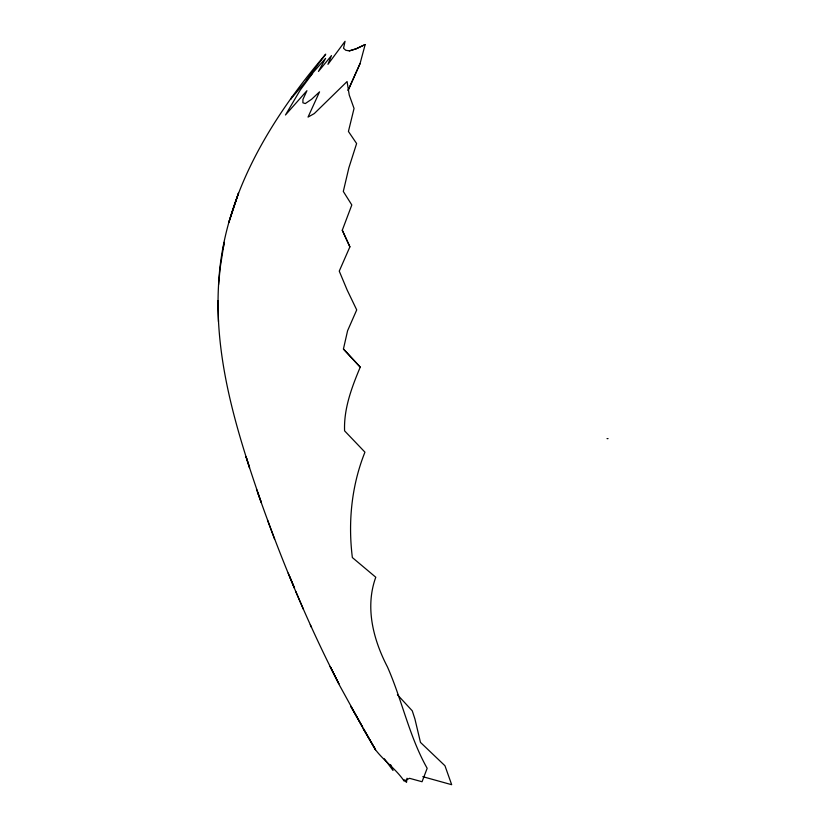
<?xml version="1.0" encoding="UTF-8"?>
<svg xmlns="http://www.w3.org/2000/svg" width="826" height="826" viewBox="0 0 826 826"><rect width="100%" height="100%" fill="white"/><g stroke="black" fill="none" stroke-linecap="round" stroke-linejoin="round"><path stroke-width="1.24" d="M256.494 489.25L261.192 502.249C237.052 432.37 214.213 359.547 218.57 284.66C222.772 197.115 270.247 119.14 325.723 54.165L306.198 80.359L325.578 58.347L318.464 71.439L331.474 55.6L327.953 64.356L345.051 41.3L343.544 48.28L345.753 50.262L349.346 50.882L356.182 48.796L365.175 44.532L360.053 63.602L348.273 90.086M218.57 284.66L220.201 267.645L224.187 242.328L223.041 249.493M407.001 778.237L406.506 782.439L404.203 779.765M375.51 749.781L363.213 728.594L375.51 749.781C384.038 761.014 396.088 769.099 404.1 781.035L409.531 778.309L422.055 781.737L427.166 768.294C409.19 736.462 402.138 700.159 387.446 666.912C373.238 639.551 364.855 607.275 375.778 577.24L352.361 557.56C347.922 522.063 351.566 485.523 364.947 452.163L344.587 430.842C343.709 408.633 351.773 387.311 360.239 367.136L343.43 349.016L347.591 330.72L356.718 309.915L347.157 290.029L339.249 271.124L349.894 246.85L342.274 230.237L351.814 204.962L343.306 191.446L348.882 167.75L356.615 143.538L348.427 131.458L354.044 108.443L349.233 95L347.075 81.547L314.272 113.575L308.046 117.085L319.548 91.841L311.66 99.223L305.29 103.56L302.894 102.796L302.935 99.409L306.931 90.705L285.466 114.99L300.323 89.931L312.589 73.4L290.628 99.203L292.239 96.683M348.025 90.447L360.053 63.602M365.175 44.532L356.182 48.796L349.346 50.882M607.038 438.616L608.05 438.616M422.778 776.677L451.677 784.7L444.956 765.743L420.475 742.398L414.91 718.94L412.257 710.814L397.409 694.728M343.43 349.016L360.239 367.136M384.348 758.784L393.011 770.462L390.626 764.721M350.575 705.962L362.521 727.076L339.703 685.642L330.183 666.541L338.866 683.783C307.024 622.03 280.468 557.622 257.536 492.069M351.143 706.901L375.149 749.058L375.138 748.377M310.277 624.745L311.505 627.409M342.274 230.237L349.894 246.85M295.718 591.364L303.379 609.216M288.202 573.12L294.49 588.071L289.709 576.662M267.5 520.07L274.614 539.233M217.95 300.664L218.467 321.634M235.895 200.904L228.75 222.648L238.569 192.912L235.895 200.904M246.024 456.675L249.524 467.63L246.024 456.675"/></g></svg>
